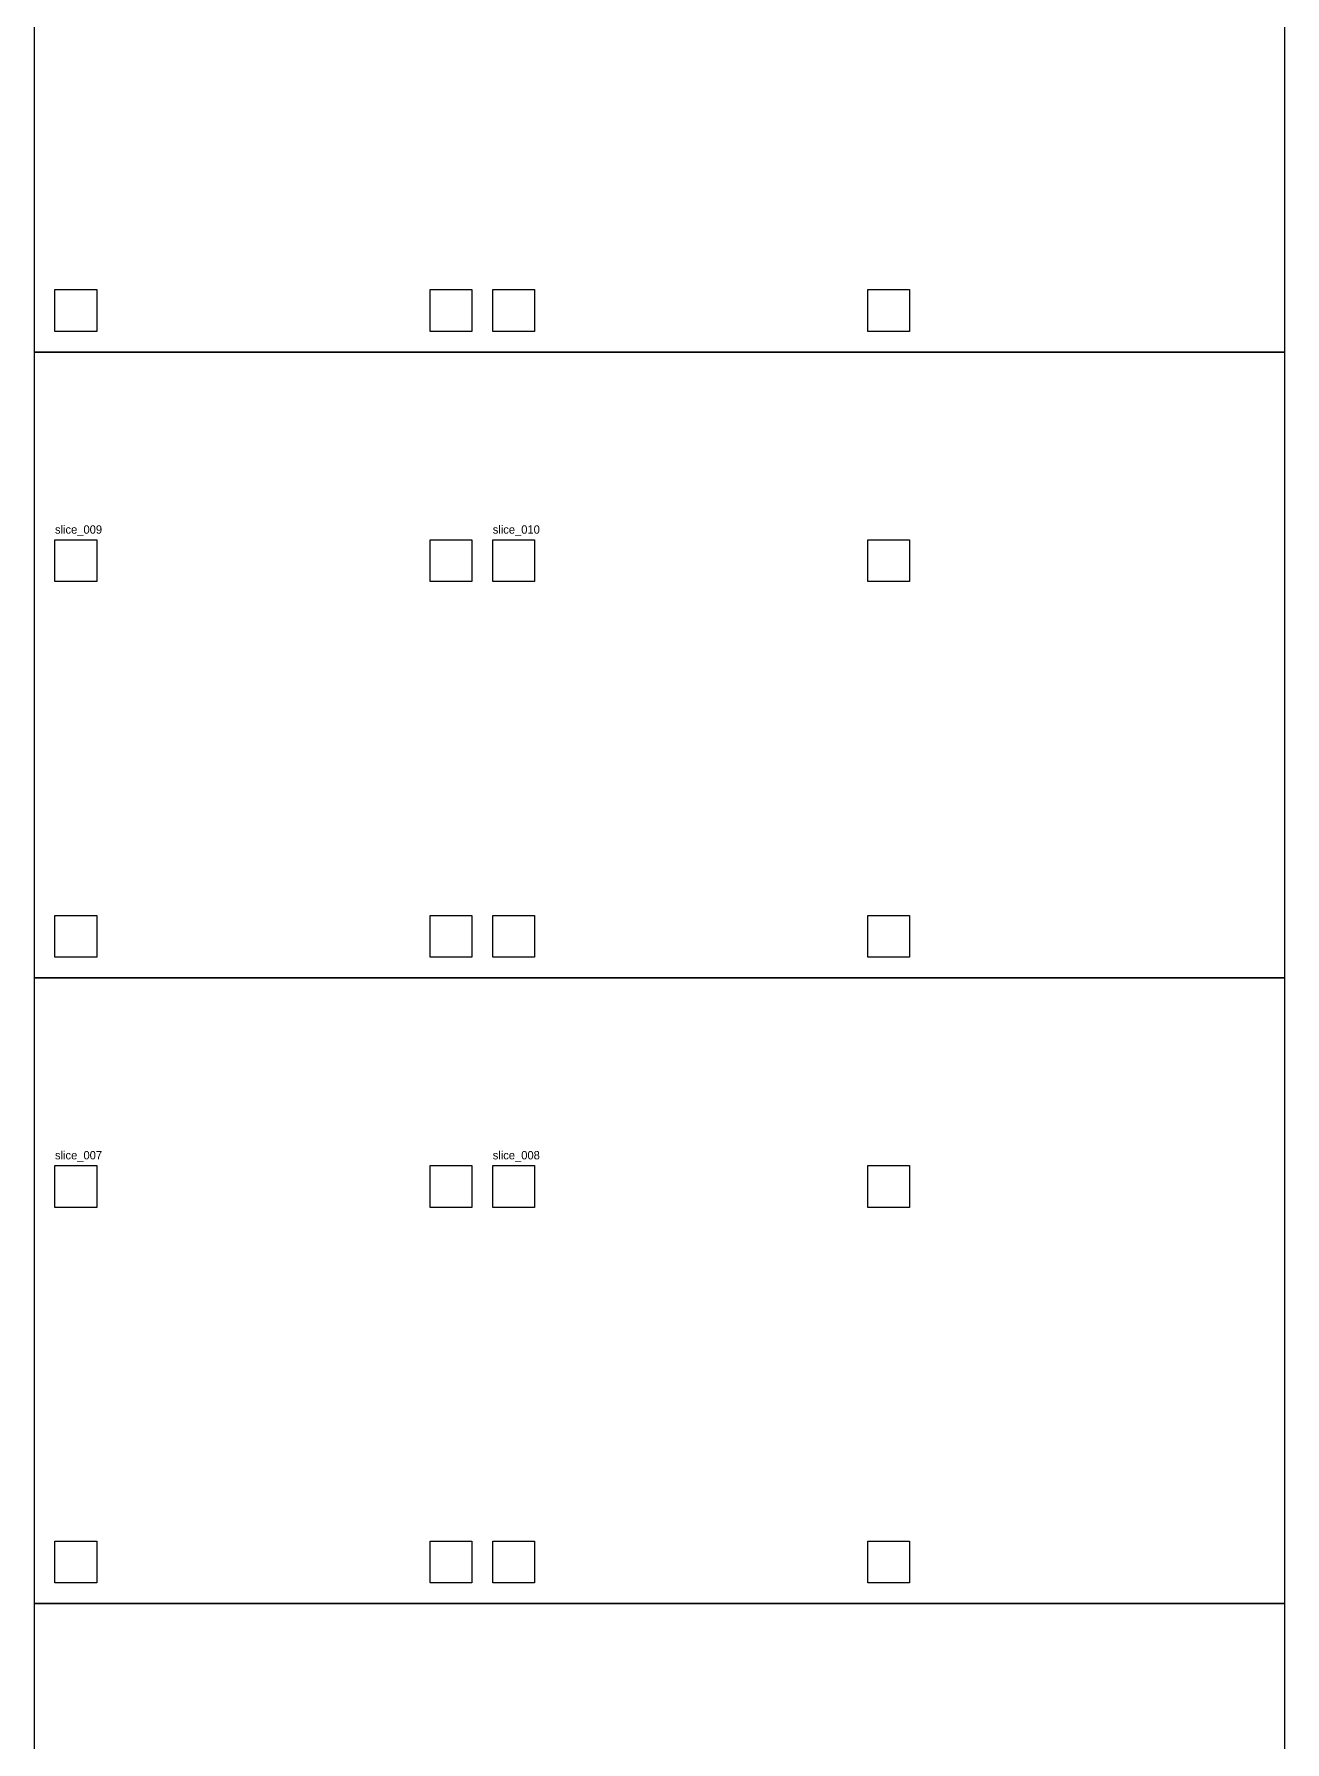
# Model space of a CAD drawing. Header units: metres. Extents: x 0 to 600, y 0 to 6600.
# Drawn here: x 0 to 600, y 834 to 1652 of the extents above; entities that cross this region are included whole.
import ezdxf

# ---------------------------------------------------------------- set-up
doc = ezdxf.new("R2010")
doc.units = ezdxf.units.M

msp = doc.modelspace()

# ---------------------------------------------------------------- linework, layer by layer
at = {"layer": 'sheet_boundary_3'}
for p, q in [((600, 900), (0, 900)), ((0, 900), (0, 600)), ((600, 600), (600, 900))]:
    msp.add_line(p, q, dxfattribs=at)
at = {"layer": 'sheet_boundary_4'}
for p, q in [((600, 1200), (0, 1200)), ((0, 1200), (0, 900)), ((600, 900), (600, 1200)), ((0, 900), (600, 900))]:
    msp.add_line(p, q, dxfattribs=at)
at = {"layer": 'sheet_boundary_5'}
for p, q in [((600, 1500), (0, 1500)), ((0, 1500), (0, 1200)), ((600, 1200), (600, 1500)), ((0, 1200), (600, 1200))]:
    msp.add_line(p, q, dxfattribs=at)
at = {"layer": 'sheet_boundary_6'}
for p, q in [((0, 1800), (0, 1500)), ((600, 1500), (600, 1800)), ((0, 1500), (600, 1500))]:
    msp.add_line(p, q, dxfattribs=at)
at = {"layer": 'slice_007'}
for p, q in [((10, 1090), (10, 1110)), ((10, 1110), (30, 1110)), ((30, 1110), (30, 1090)), ((190, 1090), (190, 1110)), ((190, 1110), (210, 1110)), ((210, 1110), (210, 1090)), ((30, 1090), (10, 1090)), ((210, 1090), (190, 1090)), ((10, 910), (10, 930)), ((10, 930), (30, 930)), ((30, 930), (30, 910)), ((190, 910), (190, 930)), ((190, 930), (210, 930)), ((210, 930), (210, 910)), ((30, 910), (10, 910)), ((210, 910), (190, 910))]:
    msp.add_line(p, q, dxfattribs=at)
at = {"layer": 'slice_008'}
for p, q in [((220, 1090), (220, 1110)), ((220, 1110), (240, 1110)), ((240, 1110), (240, 1090)), ((400, 1090), (400, 1110)), ((400, 1110), (420, 1110)), ((420, 1110), (420, 1090)), ((240, 1090), (220, 1090)), ((420, 1090), (400, 1090)), ((220, 910), (220, 930)), ((220, 930), (240, 930)), ((240, 930), (240, 910)), ((400, 910), (400, 930)), ((400, 930), (420, 930)), ((420, 930), (420, 910)), ((240, 910), (220, 910)), ((420, 910), (400, 910))]:
    msp.add_line(p, q, dxfattribs=at)
at = {"layer": 'slice_009'}
for p, q in [((10, 1390), (10, 1410)), ((10, 1410), (30, 1410)), ((30, 1410), (30, 1390)), ((190, 1390), (190, 1410)), ((190, 1410), (210, 1410)), ((210, 1410), (210, 1390)), ((30, 1390), (10, 1390)), ((210, 1390), (190, 1390)), ((10, 1210), (10, 1230)), ((10, 1230), (30, 1230)), ((30, 1230), (30, 1210)), ((190, 1210), (190, 1230)), ((190, 1230), (210, 1230)), ((210, 1230), (210, 1210)), ((30, 1210), (10, 1210)), ((210, 1210), (190, 1210))]:
    msp.add_line(p, q, dxfattribs=at)
at = {"layer": 'slice_010'}
for p, q in [((220, 1390), (220, 1410)), ((220, 1410), (240, 1410)), ((240, 1410), (240, 1390)), ((400, 1390), (400, 1410)), ((400, 1410), (420, 1410)), ((420, 1410), (420, 1390)), ((240, 1390), (220, 1390)), ((420, 1390), (400, 1390)), ((220, 1210), (220, 1230)), ((220, 1230), (240, 1230)), ((240, 1230), (240, 1210)), ((400, 1210), (400, 1230)), ((400, 1230), (420, 1230)), ((420, 1230), (420, 1210)), ((240, 1210), (220, 1210)), ((420, 1210), (400, 1210))]:
    msp.add_line(p, q, dxfattribs=at)
at = {"layer": 'slice_011'}
for p, q in [((10, 1510), (10, 1530)), ((10, 1530), (30, 1530)), ((30, 1530), (30, 1510)), ((190, 1510), (190, 1530)), ((190, 1530), (210, 1530)), ((210, 1530), (210, 1510)), ((30, 1510), (10, 1510)), ((210, 1510), (190, 1510))]:
    msp.add_line(p, q, dxfattribs=at)
at = {"layer": 'slice_012'}
for p, q in [((220, 1510), (220, 1530)), ((220, 1530), (240, 1530)), ((240, 1530), (240, 1510)), ((400, 1510), (400, 1530)), ((400, 1530), (420, 1530)), ((420, 1530), (420, 1510)), ((240, 1510), (220, 1510)), ((420, 1510), (400, 1510))]:
    msp.add_line(p, q, dxfattribs=at)

# ---------------------------------------------------------------- texts
at = {"layer": 'slice_007'}
msp.add_text('slice_007', height=4, dxfattribs=at).set_placement((10, 1113))
at = {"layer": 'slice_008'}
msp.add_text('slice_008', height=4, dxfattribs=at).set_placement((220, 1113))
at = {"layer": 'slice_009'}
msp.add_text('slice_009', height=4, dxfattribs=at).set_placement((10, 1413))
at = {"layer": 'slice_010'}
msp.add_text('slice_010', height=4, dxfattribs=at).set_placement((220, 1413))

doc.saveas('drawing.dxf')
